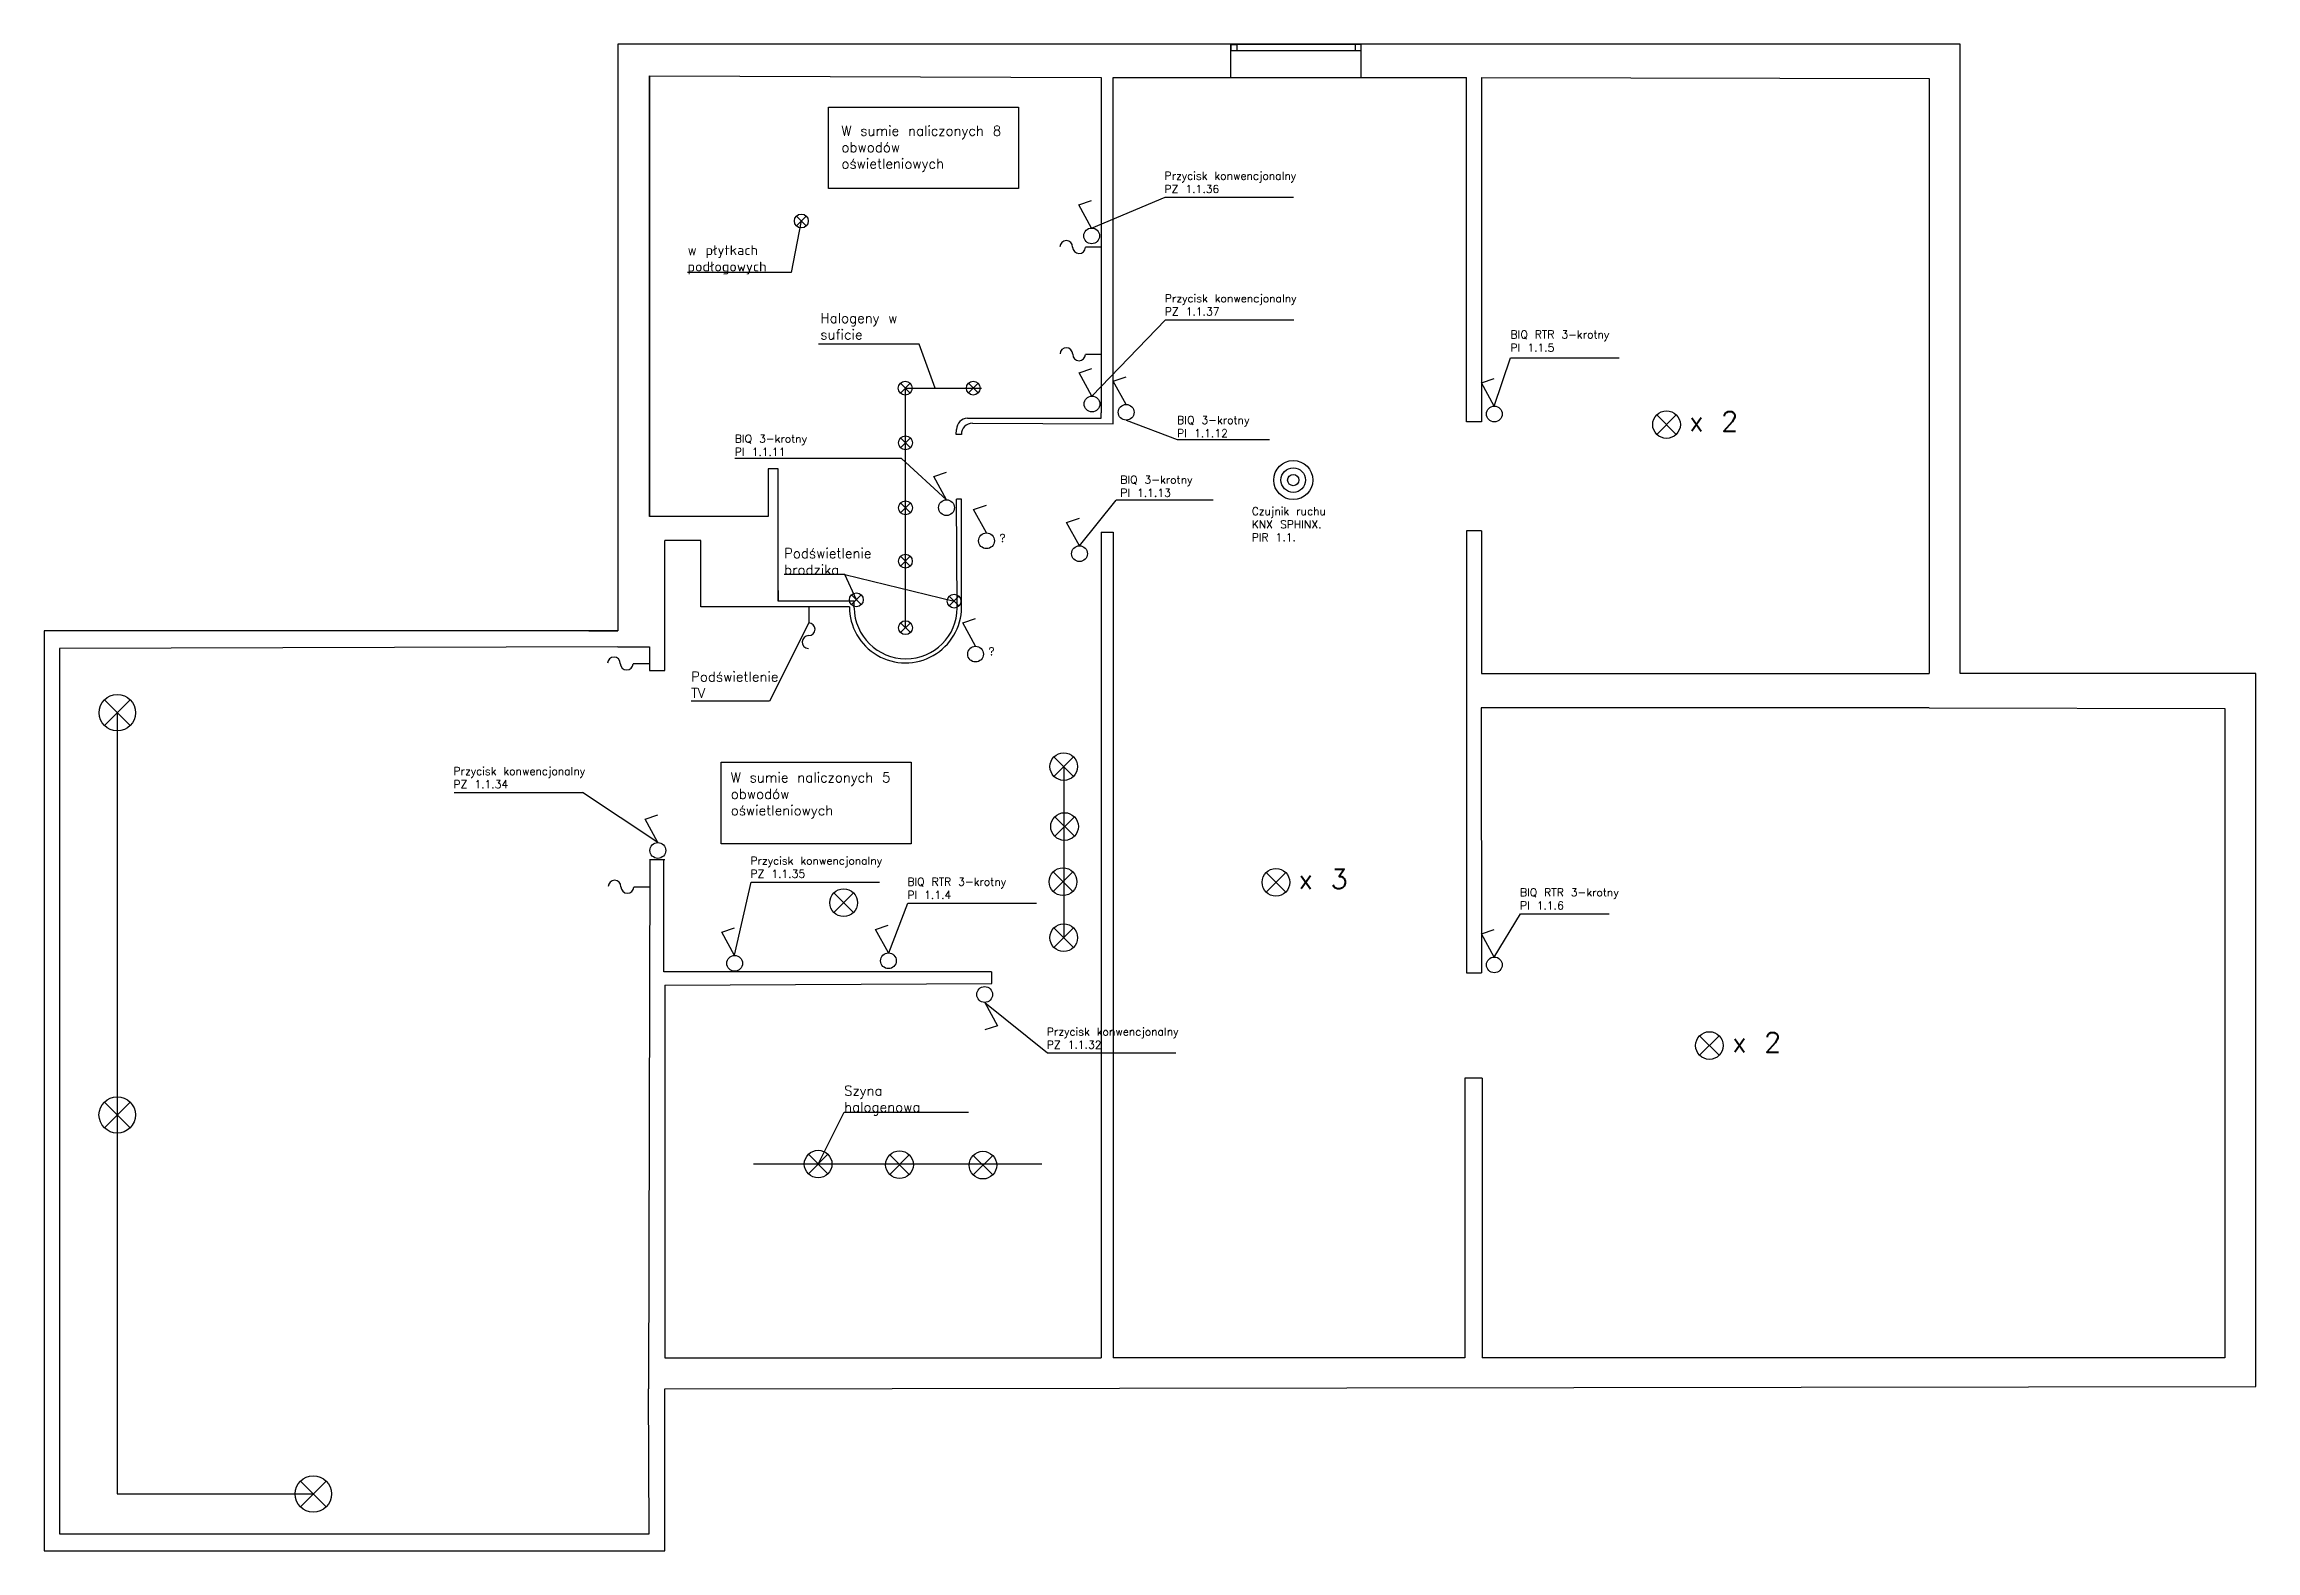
# Model space of a CAD drawing. Header units: millimetres. Extents: x -1884 to 3480, y 1823 to 3565.
# Drawn here: x 1235 to 3480, y 2035 to 3565 of the extents above; entities that cross this region are included whole.
import ezdxf

# ---------------------------------------------------------------- set-up
doc = ezdxf.new("R2010")
doc.units = ezdxf.units.MM
for name, color, linetype in [('Czujniki ruchu_becności', 7, 'Continuous'), ('Gniazda', 7, 'Continuous'), ('Opisy przyciskow', 84, 'Continuous'), ('Oświetlenie', 7, 'Continuous')]:
    doc.layers.add(name, color=color, linetype=linetype)
doc.styles.get("Standard").update_dxf_attribs({"font": 'txt.shx'})

msp = doc.modelspace()

# ---------------------------------------------------------------- linework, layer by layer
for p, q in [((3180.469, 3564.602), (1817.469, 3564.602)), ((1817.469, 3564.602), (1817.469, 2969.002)), ((2439.924, 3530.914), (2439.924, 3564.16)), ((2439.924, 3564.16), (2439.924, 3558.16)), ((2439.924, 3564.16), (2445.924, 3564.16)), ((2439.924, 3558.16), (2571.924, 3558.16)), ((2445.924, 3564.16), (2445.924, 3558.16)), ((2571.924, 3564.16), (2445.924, 3564.16)), ((2571.924, 3564.16), (2565.924, 3564.16)), ((2565.924, 3564.16), (2565.924, 3558.16)), ((2571.924, 3564.16), (2571.924, 3530.93)), ((3180.469, 2925.602), (3180.469, 3564.602)), ((1849.469, 3532.602), (1849.469, 3085.13)), ((1849.469, 3085.13), (1849.469, 3532.602)), ((1849.469, 3532.602), (2308.227, 3530.943)), ((2308.227, 3530.943), (2308.227, 3190.171)), ((2308.227, 3529.732), (2308.227, 3190.171)), ((2320.424, 3530.899), (2678.953, 3530.943)), ((2320.424, 3190.644), (2320.424, 3530.943)), ((2678.953, 3181.172), (2678.953, 3530.943)), ((2694.245, 3530.943), (2694.245, 3181.172)), ((2694.245, 3530.943), (3148.953, 3529.732)), ((3148.953, 3529.732), (3148.953, 2925.602)), ((2308.227, 3184.906), (2308.227, 3190.171)), ((2320.424, 3179.308), (2320.424, 3190.644)), ((2160.861, 3168.311), (2161.219, 3173.396)), ((2166.175, 3168.311), (2160.861, 3168.311)), ((2172.442, 3184.906), (2308.227, 3184.906)), ((2177.398, 3179.821), (2320.424, 3179.308)), ((2694.245, 3181.172), (2678.953, 3181.172)), ((1980.026, 3133.472), (1970.03, 3133.472)), ((1970.03, 3133.472), (1970.03, 3085.13)), ((1980.026, 2998.956), (1980.026, 3133.472)), ((2161.887, 2992.322), (2161.243, 3102.677)), ((2166.326, 2992.861), (2166.326, 3102.677)), ((1970.03, 3085.13), (1849.469, 3085.13)), ((1901.678, 3060.602), (1864.953, 3060.602)), ((1864.953, 2928.716), (1864.953, 3060.602)), ((1901.678, 2993.486), (1901.678, 3060.602)), ((2308.227, 3069.003), (2308.227, 2230.732)), ((2308.227, 3069.003), (2320.424, 3069.003)), ((2320.424, 3069.003), (2320.424, 2230.732)), ((2694.245, 3070.611), (2678.953, 3070.611)), ((2678.953, 3070.611), (2678.953, 2621.763)), ((2694.245, 3070.611), (2694.245, 2925.602)), ((1980.026, 3009.947), (1980.026, 2998.956)), ((2052.496, 2993.486), (1901.678, 2993.486)), ((2057.344, 2998.956), (1980.026, 2998.956)), ((2057.344, 2992.322), (2057.344, 2998.956)), ((1817.469, 2969.002), (1234.907, 2969.002)), ((1234.907, 2969.002), (1234.907, 2034.882)), ((1788.001, 2969.002), (1817.469, 2969.002)), ((1817.469, 2952.602), (1250.245, 2950.943)), ((1250.245, 2950.943), (1250.245, 2051.943)), ((1817.469, 2952.602), (1849.469, 2952.602)), ((1849.469, 2952.602), (1849.469, 2928.716)), ((1849.469, 2928.716), (1864.953, 2928.716)), ((2694.245, 2925.602), (3148.953, 2925.602)), ((3148.953, 2925.602), (3148.953, 2925.602)), ((3480.469, 2925.602), (3180.469, 2925.602)), ((3480.469, 2201.602), (3480.469, 2925.602)), ((2693.953, 2890.732), (2694.245, 2621.763)), ((3148.953, 2890.732), (2693.953, 2890.732)), ((3148.953, 2890.732), (3448.953, 2890.107)), ((3448.953, 2890.107), (3448.953, 2230.732)), ((1849.953, 2737.026), (1848.416, 2199.365)), ((1849.953, 2736.812), (1864.953, 2736.792)), ((1864.138, 2622.894), (1864.138, 2736.793)), ((2196.907, 2622.894), (1864.138, 2622.894)), ((1864.953, 2609.284), (2196.939, 2610.729)), ((1864.953, 2609.284), (1864.953, 2469.798)), ((2196.939, 2610.729), (2196.939, 2622.818)), ((2678.953, 2621.763), (2694.245, 2621.763)), ((2694.87, 2514.672), (2677.287, 2514.672)), ((2677.287, 2514.672), (2677.287, 2230.727)), ((2694.87, 2514.672), (2694.87, 2230.732)), ((1864.953, 2469.798), (1864.953, 2230.732)), ((1864.953, 2230.732), (2308.227, 2230.732)), ((2677.287, 2230.727), (2320.424, 2230.732)), ((3448.953, 2230.732), (2694.87, 2230.732)), ((1865.129, 2199.387), (3480.469, 2201.602)), ((1849.245, 2051.943), (1848.416, 2199.365)), ((1865.129, 2034.882), (1865.129, 2199.387)), ((1250.245, 2051.943), (1849.245, 2051.943)), ((1234.907, 2034.882), (1865.129, 2034.882))]:
    msp.add_line(p, q)
for centre in [(2172.862, 3173.27), (2177.818, 3168.186)]:
    msp.add_arc(centre, 11.643, 92.068561, 179.381163)
for centre, major_axis, ratio, start_param, end_param in [((2109.411, 2993.173), (56.915, -0.313), 0.99738519, 3.14159265, 6.28318531), ((2109.615, 2992.322), (-51.457, 9.3), 0.9882506, 0.18088698, 3.32247963)]:
    msp.add_ellipse(centre, major_axis=major_axis, ratio=ratio, start_param=start_param, end_param=end_param)
at = {"layer": 'Czujniki ruchu_becności'}
for radius in [19.818, 12.474, 5.74]:
    msp.add_circle((2503.147, 3122.054), radius, dxfattribs=at)
at = {"layer": 'Gniazda'}
for p, q in [((2166.326, 3102.677), (2161.243, 3102.677)), ((1309.05, 2885.856), (1309.05, 2092.593)), ((1309.05, 2092.593), (1508.047, 2092.593)), ((1309.05, 2092.593), (1309.05, 2092.593))]:
    msp.add_line(p, q, dxfattribs=at)
at = {"layer": 'Opisy przyciskow'}
for p, q in [((2298.417, 3377.979), (2372.983, 3409.299)), ((2372.983, 3409.299), (2503.526, 3409.299)), ((2298.75, 3207.258), (2373.315, 3284.854)), ((2373.315, 3284.854), (2503.859, 3284.854)), ((2707.297, 3197.166), (2723.784, 3246.072)), ((2723.784, 3246.072), (2834.1, 3246.072)), ((2333.476, 3182.903), (2385.332, 3163.14)), ((2105.354, 3144.023), (1936.157, 3144.023)), ((2151.085, 3102.038), (2105.354, 3144.023)), ((2385.332, 3163.14), (2479.046, 3163.14)), ((2286.076, 3055.314), (2323.222, 3101.768)), ((2421.793, 3101.768), (2323.222, 3101.768)), ((1651, 2804.84), (1781.544, 2804.84)), ((1857.978, 2753.965), (1781.544, 2804.84)), ((1935.835, 2639.546), (1952.554, 2713.915)), ((1952.554, 2713.915), (2083.098, 2713.915)), ((2092.355, 2641.942), (2111.822, 2692.476)), ((2111.822, 2692.476), (2242.365, 2692.476)), ((2707.297, 2637.757), (2733.827, 2681.461)), ((2733.827, 2681.461), (2823.932, 2681.461)), ((2189.835, 2591.689), (2253.483, 2540.33)), ((2253.483, 2540.33), (2384.027, 2540.33))]:
    msp.add_line(p, q, dxfattribs=at)
at = {"layer": 'Oświetlenie'}
for p, q in [((2285.365, 3401.673), (2298.308, 3405.988)), ((2298.417, 3377.979), (2285.365, 3401.673)), ((2003.65, 3385.126), (1993.432, 3332.906)), ((2008.616, 3380.159), (1998.683, 3390.092)), ((2008.616, 3390.092), (1998.683, 3380.159)), ((2308.227, 3358.423), (2292.066, 3358.423)), ((1993.432, 3332.906), (1888.013, 3332.906)), ((2123.352, 3260.173), (2021.024, 3260.173)), ((2139.509, 3215.375), (2123.352, 3260.173)), ((2285.698, 3230.952), (2298.641, 3235.268)), ((2308.378, 3249.6), (2292.217, 3249.6)), ((2114.136, 3210.361), (2104.203, 3220.295)), ((2114.136, 3220.295), (2104.203, 3210.361)), ((2109.37, 2972.161), (2109.37, 3215.375)), ((2109.37, 3215.375), (2186.639, 3215.375)), ((2183.206, 3210.473), (2173.273, 3220.406)), ((2183.206, 3220.406), (2173.273, 3210.473)), ((2298.75, 3207.258), (2285.698, 3230.952)), ((2320.424, 3222.591), (2333.367, 3226.906)), ((2333.476, 3198.897), (2320.424, 3222.591)), ((2694.245, 3220.86), (2707.189, 3225.176)), ((2707.297, 3197.166), (2694.245, 3220.86)), ((2892.094, 3168.488), (2872.228, 3188.354)), ((2892.094, 3188.354), (2872.228, 3168.488)), ((2114.362, 3154.854), (2104.429, 3164.787)), ((2114.362, 3164.787), (2104.429, 3154.854)), ((2138.034, 3125.732), (2150.977, 3130.048)), ((2151.085, 3102.038), (2138.034, 3125.732)), ((2114.444, 3088.917), (2104.511, 3098.85)), ((2114.444, 3098.85), (2104.511, 3088.917)), ((2178.64, 3092.118), (2191.583, 3096.433)), ((2191.692, 3068.424), (2178.64, 3092.118)), ((2273.024, 3079.008), (2285.968, 3083.324)), ((2286.076, 3055.314), (2273.024, 3079.008)), ((2114.283, 3034.699), (2104.35, 3044.632)), ((2114.283, 3044.632), (2104.35, 3034.699)), ((2047.921, 3026.081), (1986.085, 3026.081)), ((2059.52, 3000.51), (2047.921, 3026.081)), ((2047.921, 3026.081), (2158.736, 2999.175)), ((2011.288, 2993.26), (2011.288, 2977.099)), ((2064.486, 2995.543), (2054.553, 3005.476)), ((2064.486, 3005.476), (2054.553, 2995.543)), ((2163.703, 2994.209), (2153.77, 3004.142)), ((2163.703, 3004.142), (2153.77, 2994.209)), ((2011.288, 2977.099), (1971.415, 2897.456)), ((2114.336, 2967.194), (2104.403, 2977.127)), ((2114.336, 2977.127), (2104.403, 2967.194)), ((2167.508, 2977.028), (2180.451, 2981.343)), ((2180.56, 2953.334), (2167.508, 2977.028)), ((1848.956, 2935.56), (1832.795, 2935.56)), ((1322.131, 2872.775), (1295.968, 2898.937)), ((1322.131, 2898.937), (1295.968, 2872.775)), ((1971.415, 2897.456), (1891.652, 2897.456)), ((2280.045, 2821.228), (2260.179, 2841.094)), ((2280.045, 2841.094), (2260.179, 2821.228)), ((2270.112, 2831.161), (2270.112, 2658.756)), ((1844.926, 2777.658), (1857.869, 2781.974)), ((1857.978, 2753.965), (1844.926, 2777.658)), ((2280.858, 2760.322), (2260.992, 2780.188)), ((2280.858, 2780.188), (2260.992, 2760.322)), ((2279.232, 2704.287), (2259.366, 2724.153)), ((2279.232, 2724.153), (2259.366, 2704.287)), ((2495.472, 2703.721), (2475.606, 2723.587)), ((2495.472, 2723.587), (2475.606, 2703.721)), ((1849.62, 2708.847), (1833.459, 2708.847)), ((2056.512, 2682.965), (2036.646, 2702.831)), ((2056.512, 2702.831), (2036.646, 2682.965)), ((1922.891, 2663.043), (1935.835, 2667.358)), ((1935.943, 2639.349), (1922.891, 2663.043)), ((2079.029, 2665.636), (2091.972, 2669.952)), ((2092.081, 2641.942), (2079.029, 2665.636)), ((2280.045, 2647.441), (2260.179, 2667.307)), ((2280.045, 2667.307), (2260.179, 2647.441)), ((2694.245, 2661.451), (2707.189, 2665.767)), ((2707.297, 2637.757), (2694.245, 2661.451)), ((2189.835, 2591.689), (2202.887, 2567.995)), ((2202.887, 2567.995), (2189.944, 2563.679)), ((2935.642, 2537.947), (2915.776, 2557.813)), ((2935.642, 2557.813), (2915.776, 2537.947)), ((1322.097, 2464.387), (1295.935, 2490.55)), ((1322.097, 2490.55), (1295.935, 2464.387)), ((2020.744, 2427.519), (2047.067, 2480.342)), ((2047.067, 2480.342), (2173.485, 2480.342)), ((1954.972, 2427.769), (2247.713, 2427.769)), ((2030.677, 2417.586), (2010.811, 2437.452)), ((2030.677, 2437.452), (2010.811, 2417.586)), ((2113.268, 2416.98), (2093.402, 2436.846)), ((2113.268, 2436.846), (2093.402, 2416.98)), ((2197.958, 2416.486), (2178.091, 2436.352)), ((2197.958, 2436.352), (2178.091, 2416.486)), ((1521.129, 2079.512), (1494.966, 2105.674)), ((1521.129, 2105.674), (1494.966, 2079.512))]:
    msp.add_line(p, q, dxfattribs=at)
for points in [[(2031.149, 3500.613), (2224.09, 3500.613), (2224.09, 3417.978), (2031.149, 3417.978)], [(1922.094, 2835.453), (2115.035, 2835.453), (2115.035, 2752.818), (1922.094, 2752.818)]]:
    msp.add_lwpolyline(points, close=True, dxfattribs=at)
for centre, radius in [((2003.65, 3385.126), 7.024), ((2298.417, 3369.982), 7.997), ((2109.169, 3215.328), 7.024), ((2178.239, 3215.439), 7.024), ((2298.75, 3199.261), 7.997), ((2333.476, 3190.9), 7.997), ((2707.297, 3189.169), 7.997), ((2882.161, 3178.421), 14.047), ((2109.395, 3159.82), 7.024), ((2109.478, 3093.884), 7.024), ((2151.085, 3094.041), 7.997), ((2191.692, 3060.427), 7.997), ((2286.076, 3047.317), 7.997), ((2109.316, 3039.666), 7.024), ((2059.52, 3000.51), 7.024), ((2158.736, 2999.175), 7.024), ((2109.37, 2972.161), 7.024), ((2180.56, 2945.337), 7.997), ((1309.05, 2885.856), 18.5), ((2270.112, 2831.161), 14.047), ((2270.925, 2770.255), 14.047), ((1857.978, 2745.967), 7.997), ((2269.299, 2714.22), 14.047), ((2485.539, 2713.654), 14.047), ((2046.579, 2692.898), 14.047), ((2270.112, 2657.374), 14.047), ((1935.943, 2631.352), 7.997), ((2092.081, 2633.945), 7.997), ((2707.297, 2629.76), 7.997), ((2189.835, 2599.686), 7.997), ((2925.709, 2547.88), 14.047), ((1309.016, 2477.469), 18.5), ((2020.744, 2427.519), 14.047), ((2103.335, 2426.913), 14.047), ((2188.025, 2426.419), 14.047), ((1508.047, 2092.593), 18.5)]:
    msp.add_circle(centre, radius, dxfattribs=at)
for centre, start, end in [((2272.635, 3358.752), 359.285455, 178.518681), ((2285.59, 3358.59), 179.285455, 358.518681), ((2272.785, 3249.929), 359.285455, 178.518681), ((2285.741, 3249.768), 179.285455, 358.518681), ((2010.959, 2957.668), 89.285455, 268.518681), ((2011.121, 2970.623), 269.285455, 88.518681), ((1813.364, 2935.89), 359.285455, 178.518681), ((1826.319, 2935.728), 179.285455, 358.518681), ((1814.028, 2709.176), 359.285455, 178.518681), ((1826.983, 2709.014), 179.285455, 358.518681)]:
    msp.add_arc(centre, 6.478, start, end, dxfattribs=at)

# ---------------------------------------------------------------- texts
at = {"layer": 'Czujniki ruchu_becności', "insert": (2460.949, 3094.489), "char_height": 8, "width": 163.52847, "attachment_point": 1}
msp.add_mtext('Czujnik ruchu\\PKNX SPHINX.\\PPIR 1.1.', dxfattribs=at)
at = {"layer": 'Opisy przyciskow', "char_height": 8, "attachment_point": 1}
for s, insert in [('Przycisk konwencjonalny\\PPZ 1.1.36', (2372.475, 3434.999)), ('Przycisk konwencjonalny\\PPZ 1.1.37', (2372.807, 3310.554)), ('BIQ RTR 3-krotny\\PPI 1.1.5', (2723.784, 3273.85)), ('BIQ 3-krotny\\PPI 1.1.11', (1936.157, 3168.065)), ('BIQ 3-krotny\\PPI 1.1.12', (2385.332, 3186.974)), ('BIQ 3-krotny\\PPI 1.1.13', (2327.508, 3126.476)), ('Przycisk konwencjonalny\\PPZ 1.1.34', (1650.492, 2830.541)), ('Przycisk konwencjonalny\\PPZ 1.1.35', (1952.046, 2739.616)), ('BIQ RTR 3-krotny\\PPI 1.1.4', (2111.314, 2718.177)), ('BIQ RTR 3-krotny\\PPI 1.1.6', (2733.319, 2707.431)), ('Przycisk konwencjonalny\\PPZ 1.1.32', (2252.975, 2566.031))]:
    msp.add_mtext(s, dxfattribs=dict(at, insert=insert))
at = {"layer": 'Opisy przyciskow', "color": 0, "char_height": 8, "attachment_point": 1}
for insert in [(2204.841, 3067.149), (2193.709, 2952.059)]:
    msp.add_mtext('?', dxfattribs=dict(at, insert=insert))
at = {"layer": 'Oświetlenie', "attachment_point": 1}
for s, insert, char_height, width in [('W sumie naliczonych 8 obwodów oświetleniowych', (2044.405, 3481.703), 10, 181.38696), ('w płytkach podłogowych', (1888.013, 3360.542), 10, 109.86872), ('Halogeny w suficie', (2022.995, 3291.511), 10, 109.86872), ('{\\H2.5x;x 2} ', (2905.357, 3191.773), 8, 130.5204), ('Podświetlenie brodzika', (1986.085, 3052.748), 10, 109.86872), ('\\pxr3.9869;Podświetlenie TV', (1891.652, 2927.456), 10, 104.73075), ('W sumie naliczonych 5 obwodów oświetleniowych', (1931.998, 2825.072), 10, 181.38696), ('{\\H2.5x;x 3} ', (2508.735, 2727.007), 8, 130.5204), ('{\\H2.5x;x 2} ', (2948.905, 2561.232), 8, 130.5204), ('Szyna halogenowa', (2047.067, 2507.008), 10, 109.86872)]:
    msp.add_mtext(s, dxfattribs=dict(at, insert=insert, char_height=char_height, width=width))

doc.saveas('drawing.dxf')
